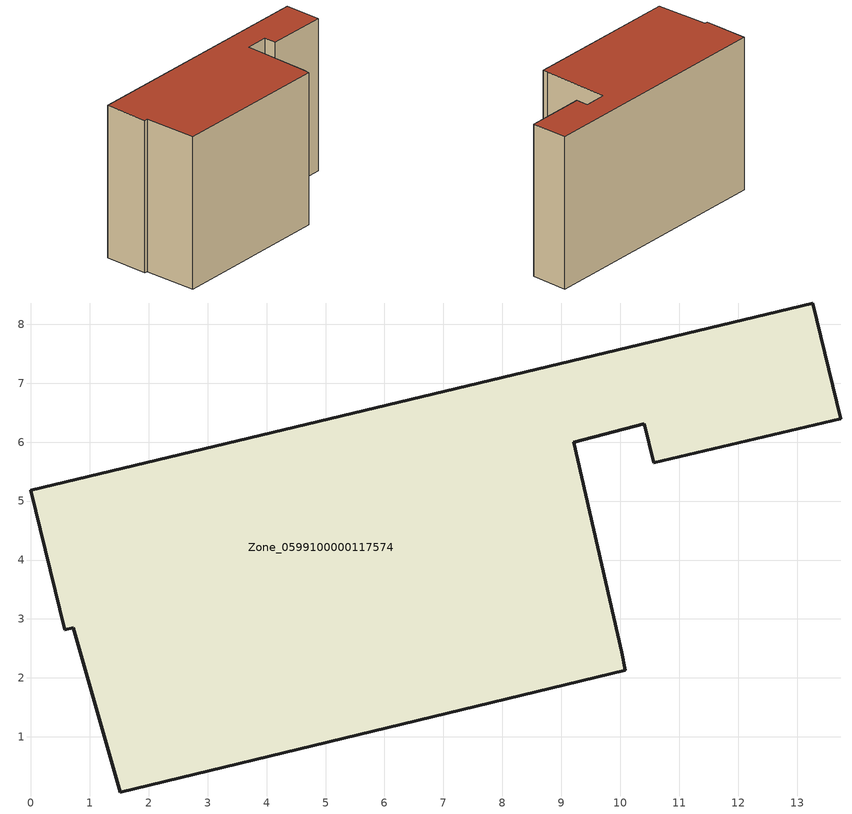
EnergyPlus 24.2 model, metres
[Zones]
Zone_0599100000117574
 floor ground (C_G): 0.57,2.81 0,5.18 13.27,8.36 13.74,6.4 10.57,5.65 10.41,6.31 9.21,6 10.02,2.44 10.09,2.13 1.51,0.06 0.72,2.85 z0
 wall outside (C_F): 10.41,6.31 10.57,5.65 13.74,6.4 13.27,8.36 0,5.18 0.57,2.81 0.72,2.85 1.51,0.06 10.09,2.13 10.02,2.44 9.21,6 10.41,6.31 z0:8.6
 roof outside (C_R): 1.51,0.06 10.09,2.13 10.02,2.44 9.21,6 10.41,6.31 10.57,5.65 13.74,6.4 13.27,8.36 0,5.18 0.57,2.81 0.72,2.85 z8.6
[BUILDING]
Pand.0599100000117574: North Axis=0; Terrain=City; Loads Convergence Tolerance Value=0.04; Temperature Convergence Tolerance Value=0.4; Solar Distribution=FullExterior; Maximum Number of Warmup Days=25; Minimum Number of Warmup Days=1
[Site:Location]
Rotterdam.The.Hague.AP_ZH_NLD Design_Conditions: Latitude=51.96; Longitude=4.45; Time Zone=1; Elevation=-4.5
[SITE:GROUNDTEMPERATURE:BUILDINGSURFACE]
18, 18, 18, 18, 18, 18, 18, 18, 18, 18, 18, 18
[MATERIAL] Thermal Absorptance=0.9; Solar Absorptance=0.7; Visible Absorptance=0.7
Name | Roughness | Thickness | Conductivity | Density | Specific Heat
G.TC.1975-1991 | MediumSmooth | 0.15 | 0.288461 | 540 | 1210
F.TC.1975-1991 | Rough | 0.3 | 0.230769 | 1920 | 840
R.TC.1975-1991 | MediumRough | 0.2 | 0.153846 | 1500 | 1000
[CONSTRUCTION]
C_G: G.TC.1975-1991
C_F: F.TC.1975-1991
C_R: R.TC.1975-1991
[ZONE]
Zone_0599100000117574: Type=1; Multiplier=1; Ceiling Height=Autocalculate; Volume=Autocalculate; Floor Area=autocalculate; Part of Total Floor Area=Yes
[ZONEINFILTRATION:DESIGNFLOWRATE]
Infil_Zone_0599100000117574: Zone or ZoneList or Space or SpaceList=Zone_0599100000117574; Schedule=AlwaysOn; Design Flow Rate Calculation Method=Flow/Area; Flow Rate per Floor Area=0.003; Constant Term Coefficient=1; Temperature Term Coefficient=0; Velocity Term Coefficient=0; Velocity Squared Term Coefficient=0
[HVACTEMPLATE:ZONE:IDEALLOADSAIRSYSTEM]
Zone_0599100000117574: Maximum Heating Supply Air Temperature=50; Minimum Cooling Supply Air Temperature=13; Maximum Heating Supply Air Humidity Ratio=0.0156; Minimum Cooling Supply Air Humidity Ratio=0.0077; Heating Limit=NoLimit; Cooling Limit=NoLimit; Dehumidification Control Type=ConstantSensibleHeatRatio; Cooling Sensible Heat Ratio=0.7; Dehumidification Setpoint=60; Humidification Control Type=None; Humidification Setpoint=30; Outdoor Air Method=None; Outdoor Air Flow Rate per Person=0.00944; Outdoor Air Flow Rate per Zone Floor Area=0; Outdoor Air Flow Rate per Zone=0; Demand Controlled Ventilation Type=None; Outdoor Air Economizer Type=NoEconomizer; Heat Recovery Type=None; Sensible Heat Recovery Effectiveness=0.7; Latent Heat Recovery Effectiveness=0.65
[ZONECONTROL:THERMOSTAT]
ThermostatControl_Zone_0599100000117574: Zone or ZoneList=Zone_0599100000117574; Control Type Schedule=DualSetpointControlType; Control 1=Thermostat_Zone_0599100000117574; Temperature Difference Between Cutout And Setpoint=0
[THERMOSTATSETPOINT:DUALSETPOINT]
Thermostat_Zone_0599100000117574: Heating Setpoint Temperature Schedule=HeatingSetpoint_Zone_0599100000117574; Cooling Setpoint Temperature Schedule=CoolingSetpoint_Zone_0599100000117574
[SCHEDULE:COMPACT]
HeatingSetpoint_Zone_0599100000117574: Through: 12/31, For: AllDays, Until: 24:00, 21
CoolingSetpoint_Zone_0599100000117574: Through: 12/31, For: AllDays, Until: 24:00, 24
DualSetpointControlType: Through: 12/31, For: AllDays, Until: 24:00, 4
AlwaysOn: Through: 12/31, For: AllDays, Until: 24:00, 1
